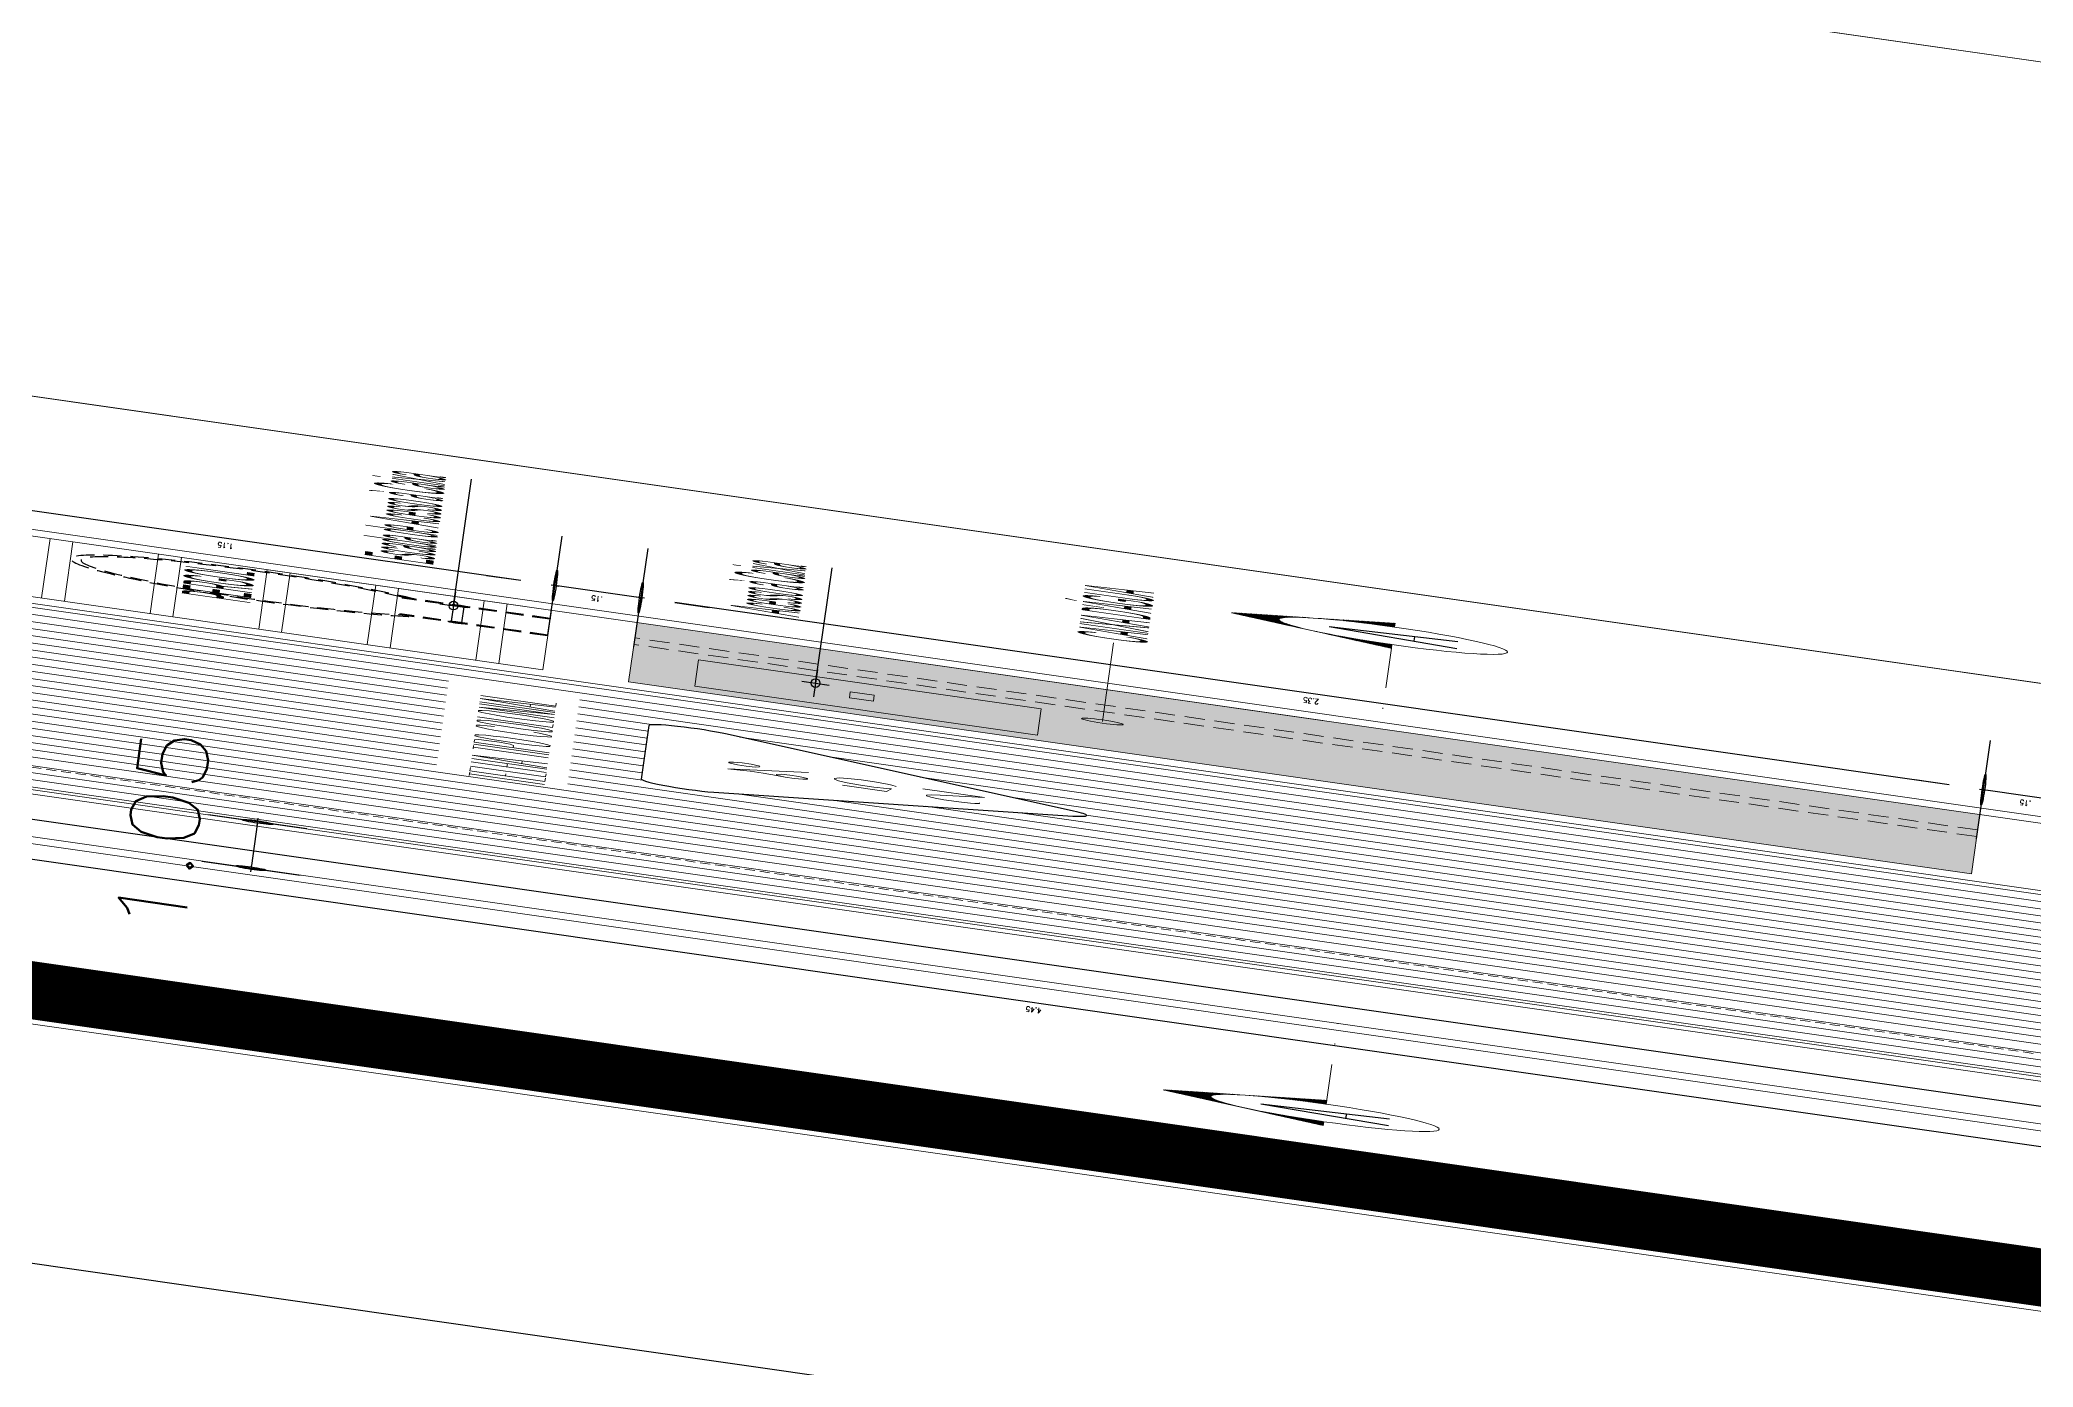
# Model space of a CAD drawing. Header units: millimetres. Extents: x -361192058 to 101130107379, y -14071650034 to 19218552450.
# Drawn here: x -131624.2 to -131419, y 45153.3 to 45289.9 of the extents above; entities that cross this region are included whole.
import ezdxf
from ezdxf.enums import TextEntityAlignment as Align

# ---------------------------------------------------------------- set-up
doc = ezdxf.new("R2010")
doc.units = ezdxf.units.MM
doc.header["$LTSCALE"] = 0.5
for name, pattern in [('DASHDOT', [1, 0.5, -0.25, 0, -0.25]), ('HIDDEN', [0.375, 0.25, -0.125]), ('HIDDEN2', [0.1875, 0.125, -0.0625])]:
    doc.linetypes.add(name, pattern=pattern)
for name, color, linetype in [('02', 2, 'Continuous'), ('08', 8, 'Continuous'), ('3', 3, 'Continuous'), ('DIVERSOS', 4, 'Continuous'), ('ESQUADRIAS', 3, 'Continuous'), ('HATCH', 8, 'Continuous'), ('LINHAS PROJEÇÃO', 1, 'DASHDOT'), ('parede', 2, 'Continuous'), ('projeção 02', 7, 'HIDDEN2'), ('Símbolos_Gráficos', 1, 'Continuous'), ('texto pequeno', 3, 'Continuous'), ('TEXTO2', 3, 'Continuous')]:
    doc.layers.add(name, color=color, linetype=linetype)
doc.styles.add('ADITIVOCAD', font='ROMANS.shx')
doc.styles.add('r140', font='romans.shx')
doc.styles.add('SANSSERIF', font='sas_____.pfb', dxfattribs={"height": 1})
doc.styles.get("Standard").update_dxf_attribs({"font": 'txt.shx', "height": 0.12})
doc.dimstyles.new('ESCALA50', dxfattribs={"dimtxt": 0.1, "dimasz": 0.06, "dimexe": 0.18, "dimexo": 0.06, "dimgap": 0.1, "dimtad": 1, "dimzin": 4, "dimdsep": 46, "dimtxsty": 'Standard', "dimblk1": 'BOLA', "dimblk2": 'BOLA', "dimsah": 1, "dimcen": -0.06, "dimse1": 1, "dimse2": 1, "dimclrd": 7, "dimclrt": 3, "dimadec": 0, "dimazin": 0, "dimtfac": 1, "dimtix": 1, "dimtmove": 0, "dimatfit": 3, "dimldrblk": 'BOLA', "dimfxl": 0, "dimtolj": 1, "dimtzin": 4, "dimarcsym": 0})
picture_1 = doc.add_image_def('image2.jpg', size_in_pixel=(290, 928))

# ---------------------------------------------------------------- blocks, each defined once
blk = doc.blocks.new('ADC_SETA3')
blk.add_lwpolyline([(-0.3034, 0), (0.3034, 0, 0.668179), (0.3317, 0.0683), (0.0283, 0.3746, 0.414214), (-0.0283, 0.3746), (-0.3317, 0.0683, 0.668179), (-0.3034, 0), (-0.3034, 0)], format="xyb")
blk = doc.blocks.new('BOLA')
for p, q in [((0, -1.435), (0, 1.435)), ((-1.435, 0), (1.435, 0))]:
    blk.add_line(p, q)
blk.add_circle((0, 0), 0.452)
blk = doc.blocks.new('*D1811')
at = {"layer": 'Defpoints', "color": 0, "lineweight": 30, "transparency": 16777216}
for p in [(5068.6154, 2380.9505), (5068.6154, 2380.9505), (5069.6654, 2380.9505)]:
    blk.add_point(p, dxfattribs=at)
at = {"layer": 'DIVERSOS', "color": 7, "lineweight": -2, "transparency": 16777216}
blk.add_line((5069.6054, 2380.9505), (5068.6754, 2380.9505), dxfattribs=at)
at = {"layer": 'DIVERSOS', "color": 7, "lineweight": -2, "transparency": 16777216, "xscale": 0.06, "yscale": 0.06, "zscale": 0.06, "rotation": 180}
blk.add_blockref('BOLA', (5068.6154, 2380.9505), dxfattribs=at)
at = {"layer": 'DIVERSOS', "color": 7, "lineweight": -2, "transparency": 16777216, "xscale": 0.06, "yscale": 0.06, "zscale": 0.06}
blk.add_blockref('BOLA', (5069.6654, 2380.9505), dxfattribs=at)
at = {"layer": 'DIVERSOS', "color": 3, "lineweight": 18, "transparency": 16777216, "insert": (5069.1404, 2381.1105), "char_height": 0.12, "attachment_point": 5}
blk.add_mtext('\\A1;1.05', dxfattribs=at)
blk = doc.blocks.new('*D1812')
at = {"layer": 'Defpoints', "color": 0, "lineweight": 30, "transparency": 16777216}
for p in [(5075.3154, 2377.8486), (5075.8789, 2377.8486), (5075.3154, 2374.4986)]:
    blk.add_point(p, dxfattribs=at)
at = {"layer": 'DIVERSOS', "color": 7, "lineweight": -2, "transparency": 16777216}
blk.add_line((5075.8789, 2374.5586), (5075.8789, 2377.7886), dxfattribs=at)
at = {"layer": 'DIVERSOS', "color": 7, "lineweight": -2, "transparency": 16777216, "xscale": 0.06, "yscale": 0.06, "zscale": 0.06}
for p, rotation in [((5075.8789, 2377.8486), 90), ((5075.8789, 2374.4986), 270)]:
    blk.add_blockref('BOLA', p, dxfattribs=dict(at, rotation=rotation))
at = {"layer": 'DIVERSOS', "color": 3, "lineweight": 18, "transparency": 16777216, "insert": (5075.7189, 2376.1736), "char_height": 0.12, "attachment_point": 5, "rotation": 90}
blk.add_mtext('\\A1;3.35', dxfattribs=at)
blk = doc.blocks.new('*D1872')
at = {"layer": 'Defpoints', "color": 0, "lineweight": 30, "transparency": 16777216}
for p in [(5075.3154, 2377.9986), (5075.8789, 2377.9986), (5075.3154, 2377.8486)]:
    blk.add_point(p, dxfattribs=at)
at = {"layer": 'DIVERSOS', "color": 7, "lineweight": -2, "transparency": 16777216}
for p, q in [((5075.8789, 2378.0586), (5075.8789, 2378.1186)), ((5075.8789, 2377.8486), (5075.8789, 2377.9986)), ((5075.8789, 2377.7886), (5075.8789, 2377.7286))]:
    blk.add_line(p, q, dxfattribs=at)
at = {"layer": 'DIVERSOS', "color": 7, "lineweight": -2, "transparency": 16777216, "xscale": 0.06, "yscale": 0.06, "zscale": 0.06}
for p, rotation in [((5075.8789, 2377.9986), 270), ((5075.8789, 2377.8486), 90)]:
    blk.add_blockref('BOLA', p, dxfattribs=dict(at, rotation=rotation))
at = {"layer": 'DIVERSOS', "color": 3, "lineweight": 18, "transparency": 16777216, "insert": (5075.7189, 2377.9236), "char_height": 0.12, "attachment_point": 5, "rotation": 90}
blk.add_mtext('\\A1;.15', dxfattribs=at)
blk = doc.blocks.new('*D1873')
at = {"layer": 'Defpoints', "color": 0, "lineweight": 30, "transparency": 16777216}
for p in [(5075.3154, 2380.3486), (5075.8789, 2380.3486), (5075.3154, 2377.9986)]:
    blk.add_point(p, dxfattribs=at)
at = {"layer": 'DIVERSOS', "color": 7, "lineweight": -2, "transparency": 16777216}
blk.add_line((5075.8789, 2378.0586), (5075.8789, 2380.2886), dxfattribs=at)
at = {"layer": 'DIVERSOS', "color": 7, "lineweight": -2, "transparency": 16777216, "xscale": 0.06, "yscale": 0.06, "zscale": 0.06}
for p, rotation in [((5075.8789, 2380.3486), 90), ((5075.8789, 2377.9986), 270)]:
    blk.add_blockref('BOLA', p, dxfattribs=dict(at, rotation=rotation))
at = {"layer": 'DIVERSOS', "color": 3, "lineweight": 18, "transparency": 16777216, "insert": (5075.7189, 2379.1736), "char_height": 0.12, "attachment_point": 5, "rotation": 90}
blk.add_mtext('\\A1;2.35', dxfattribs=at)
blk = doc.blocks.new('*D1874')
at = {"layer": 'Defpoints', "color": 0, "lineweight": 30, "transparency": 16777216}
for p in [(5075.3154, 2380.4986), (5075.8789, 2380.4986), (5075.3154, 2380.3486)]:
    blk.add_point(p, dxfattribs=at)
at = {"layer": 'DIVERSOS', "color": 7, "lineweight": -2, "transparency": 16777216}
for p, q in [((5075.8789, 2380.5586), (5075.8789, 2380.6186)), ((5075.8789, 2380.3486), (5075.8789, 2380.4986)), ((5075.8789, 2380.2886), (5075.8789, 2380.2286))]:
    blk.add_line(p, q, dxfattribs=at)
at = {"layer": 'DIVERSOS', "color": 7, "lineweight": -2, "transparency": 16777216, "xscale": 0.06, "yscale": 0.06, "zscale": 0.06}
for p, rotation in [((5075.8789, 2380.4986), 270), ((5075.8789, 2380.3486), 90)]:
    blk.add_blockref('BOLA', p, dxfattribs=dict(at, rotation=rotation))
at = {"layer": 'DIVERSOS', "color": 3, "lineweight": 18, "transparency": 16777216, "insert": (5075.7189, 2380.4236), "char_height": 0.12, "attachment_point": 5, "rotation": 90}
blk.add_mtext('\\A1;.15', dxfattribs=at)
blk = doc.blocks.new('*D1875')
at = {"layer": 'Defpoints', "color": 0, "lineweight": 30, "transparency": 16777216}
for p in [(5075.3154, 2381.6486), (5075.8789, 2381.6486), (5075.3154, 2380.4986)]:
    blk.add_point(p, dxfattribs=at)
at = {"layer": 'DIVERSOS', "color": 7, "lineweight": -2, "transparency": 16777216}
blk.add_line((5075.8789, 2380.5586), (5075.8789, 2381.5886), dxfattribs=at)
at = {"layer": 'DIVERSOS', "color": 7, "lineweight": -2, "transparency": 16777216, "xscale": 0.06, "yscale": 0.06, "zscale": 0.06}
for p, rotation in [((5075.8789, 2381.6486), 90), ((5075.8789, 2380.4986), 270)]:
    blk.add_blockref('BOLA', p, dxfattribs=dict(at, rotation=rotation))
at = {"layer": 'DIVERSOS', "color": 3, "lineweight": 18, "transparency": 16777216, "insert": (5075.7189, 2381.0736), "char_height": 0.12, "attachment_point": 5, "rotation": 90}
blk.add_mtext('\\A1;1.15', dxfattribs=at)
blk = doc.blocks.new('*D1815')
at = {"layer": 'Defpoints', "color": 0, "lineweight": 30, "transparency": 16777216}
for p in [(5068.1103, 2381.7986), (5069.7266, 2381.7986), (5069.6654, 2377.3486)]:
    blk.add_point(p, dxfattribs=at)
at = {"layer": 'DIVERSOS', "color": 7, "lineweight": -2, "transparency": 16777216}
blk.add_line((5068.1103, 2377.4086), (5068.1103, 2381.7386), dxfattribs=at)
at = {"layer": 'DIVERSOS', "color": 7, "lineweight": -2, "transparency": 16777216, "xscale": 0.06, "yscale": 0.06, "zscale": 0.06}
for p, rotation in [((5068.1103, 2381.7986), 90), ((5068.1103, 2377.3486), 270)]:
    blk.add_blockref('BOLA', p, dxfattribs=dict(at, rotation=rotation))
at = {"layer": 'DIVERSOS', "color": 3, "lineweight": 18, "transparency": 16777216, "insert": (5067.9503, 2379.5736), "char_height": 0.12, "attachment_point": 5, "rotation": 90}
blk.add_mtext('\\A1;4.45', dxfattribs=at)
blk = doc.blocks.new('*D1818')
at = {"layer": 'Defpoints', "color": 0, "lineweight": 30, "transparency": 16777216}
for p in [(5069.6654, 2383.6486), (5068.6154, 2367.4986), (5069.0114, 2367.4986)]:
    blk.add_point(p, dxfattribs=at)
at = {"layer": 'DIVERSOS', "color": 7, "lineweight": -2, "transparency": 16777216}
blk.add_line((5069.0114, 2383.5886), (5069.0114, 2367.5586), dxfattribs=at)
at = {"layer": 'DIVERSOS', "color": 7, "lineweight": -2, "transparency": 16777216, "xscale": 0.06, "yscale": 0.06, "zscale": 0.06}
for p, rotation in [((5069.0114, 2383.6486), 90), ((5069.0114, 2367.4986), 270)]:
    blk.add_blockref('BOLA', p, dxfattribs=dict(at, rotation=rotation))
at = {"layer": 'DIVERSOS', "color": 3, "lineweight": 18, "transparency": 16777216, "insert": (5068.8514, 2375.5736), "char_height": 0.12, "attachment_point": 5, "rotation": 90}
blk.add_mtext('\\A1;16.15', dxfattribs=at)
blk = doc.blocks.new('ESCADA')
at = {"layer": '08', "linetype": 'HIDDEN'}
for p, q in [((-0.22, 0.91), (-0.22, 0.6222)), ((-0.2, 0.91), (-0.2, 0.6222)), ((0.2, 0.91), (0.2, 0.6222)), ((0.22, 0.91), (0.22, 0.6222)), ((-0.2, 0.7422), (0.2, 0.7422)), ((-0.2, 0.7222), (0.2, 0.7222)), ((-0.22, 0.6222), (-0.2, 0.6222)), ((0.2, 0.6222), (0.22, 0.6222))]:
    blk.add_line(p, q, dxfattribs=at)
for points in [[(-0.21, 0.7222, 1), (-0.21, 0.7422, 1)], [(0.21, 0.7222, -1), (0.21, 0.7422, -1)]]:
    blk.add_lwpolyline(points, format="xyb", close=True, dxfattribs=at)
for centre in [(-0.21, 0.7322), (0.21, 0.7322)]:
    blk.add_circle(centre, 0.0175, dxfattribs=at)
for radius, start, end in [(0.37, 126.4837, 53.5163), (0.35, 128.9448, 51.0552)]:
    blk.add_arc((0, 0.35), radius, start, end, dxfattribs=at)
blk = doc.blocks.new('APROVADO QUADRA 21.2 MBVII')
at = {"layer": 'DIVERSOS', "lineweight": 18}
h = blk.add_hatch(dxfattribs=at)
h.set_pattern_fill('AR-CONC', color=251, scale=0.002, style=0)
h.set_pattern_definition([(50, (3704.21216, 1082.08867), (0.36436934, -0.03187817), [0.0381, -0.4191]), (355, (3704.21216, 1082.08867), (-0.07048565, 0.382113286), [0.03048, -0.33528]), (100.451, (3704.24252, 1082.086), (0.293885003, 0.350233376), [0.03238, -0.35618]), (46.1842, (3704.21216, 1082.19027), (0.54215808, -0.08408466), [0.05715, -0.62865]), (96.6356, (3704.25734, 1082.18326), (0.47480847, 0.49485111), [0.04857, -0.53427]), (351.184, (3704.21216, 1082.19027), (0.47480921, 0.49485024), [0.04572, -0.50292]), (21, (3704.26296, 1082.16487), (0.30322976, -0.204531037), [0.0381, -0.4191]), (326, (3704.26296, 1082.16487), (0.12360406, 0.36837593), [0.03048, -0.33528]), (71.4514, (3704.28823, 1082.14783), (0.42683298, 0.163845715), [0.03238, -0.35618]), (37.5, (3704.21216, 1082.08867), (0.0061772065, 0.169110078), [0, -0.331216, 0, -0.34036, 0, -0.33655]), (7.5, (3704.21216, 1082.08867), (0.133639325, 0.20036115), [0, -0.194056, 0, -0.323596, 0, -0.12827]), (327.5, (3704.09888, 1082.08867), (0.27118119, -0.011457488), [0, -0.127, 0, -0.39624, 0, -0.52578]), (317.5, (3704.04808, 1082.08867), (0.296258363, 0.050852982), [0, -0.1651, 0, -0.263144, 0, -0.37338])])
h.paths.add_polyline_path([(5075.3154, 2380.3486), (5075.3154, 2377.9986), (5073.9654, 2377.9986), (5073.9654, 2380.3486)])
edge = h.paths.add_edge_path(flags=17)
edge.add_line((5075.3154, 2380.3486), (5075.0904, 2380.3486))
at = {"layer": 'HATCH', "lineweight": 18}
h = blk.add_hatch(dxfattribs=at)
h.set_pattern_fill('ANSI31', color=256, scale=0.0032, angle=360, style=0)
h.set_pattern_definition([(45, (5066.301487, 2379.331603), (-0.0071842, 0.0071842), [])])
h.paths.add_polyline_path([(5066.726, 2379.1901), (5066.5845, 2379.3316), (5066.443, 2379.1901, -0.414214)])
h.paths.add_polyline_path([(5066.8675, 2379.0486), (5066.726, 2379.1901, -0.198912), (5066.7846, 2379.0486)])
h.paths.add_polyline_path([(5066.443, 2379.1901), (5066.3015, 2379.0486), (5066.3844, 2379.0486, -0.198912)])
h = blk.add_hatch(dxfattribs=at)
h.set_pattern_fill('ANSI31', color=256, scale=0.0032, angle=360, style=0)
h.set_pattern_definition([(45, (5077.145182, 2379.331603), (-0.0071842, 0.0071842), [])])
h.paths.add_polyline_path([(5077.5697, 2379.1901), (5077.4282, 2379.3316), (5077.2867, 2379.1901, -0.414214)])
h.paths.add_polyline_path([(5077.7111, 2379.0486), (5077.5697, 2379.1901, -0.198912), (5077.6283, 2379.0486)])
h.paths.add_polyline_path([(5077.2867, 2379.1901), (5077.1452, 2379.0486), (5077.2281, 2379.0486, -0.198912)])
at = {"layer": '02', "lineweight": 18}
for points in [[(5064.4488, 2350.4957), (5125.6488, 2350.4957), (5125.6488, 2395.0457), (5064.4488, 2395.0457)], [(5092.273, 2394.3239), (5078.4344, 2394.3239), (5078.4344, 2360.5071), (5092.273, 2360.5071)], [(5065.1988, 2394.2957), (5078.4344, 2394.2957), (5078.4344, 2360.5071), (5065.1988, 2360.5071)], [(5092.273, 2385.1233), (5104.793, 2385.1233), (5104.793, 2376.6708), (5092.273, 2376.6708)]]:
    blk.add_lwpolyline(points, close=True, dxfattribs=at)
at = {"layer": '02', "lineweight": 18, "const_width": 0.1}
blk.add_lwpolyline([(5065.1988, 2351.2457), (5124.8988, 2351.2457), (5124.8988, 2394.2957), (5065.1988, 2394.2957)], close=True, dxfattribs=at)
at = {"layer": 'DIVERSOS', "lineweight": 18}
for p, q in [((5068.4654, 2366.9986), (5068.4654, 2389.5986)), ((5068.6154, 2367.4986), (5068.6154, 2389.5986)), ((5073.9654, 2381.3761), (5075.3154, 2381.3761)), ((5073.9654, 2381.3361), (5075.3154, 2381.3361)), ((5073.9654, 2381.1861), (5075.3154, 2381.1861)), ((5073.9654, 2381.1461), (5075.3154, 2381.1461)), ((5073.9654, 2380.9961), (5075.3154, 2380.9961)), ((5073.9654, 2380.9561), (5075.3154, 2380.9561)), ((5073.9654, 2380.8061), (5075.3154, 2380.8061)), ((5073.9654, 2380.7661), (5075.3154, 2380.7661)), ((5073.9654, 2380.6161), (5075.3154, 2380.6161)), ((5073.9654, 2380.5761), (5075.3154, 2380.5761))]:
    blk.add_line(p, q, dxfattribs=at)
blk.add_lwpolyline([(5074.3177, 2379.9661), (5074.4496, 2379.9661), (5074.4496, 2379.9241), (5074.3177, 2379.9241)], close=True, dxfattribs=at)
at = {"layer": 'ESQUADRIAS', "color": 3, "lineweight": 18}
blk.add_line((5075.4654, 2389.5986), (5075.4654, 2374.5986), dxfattribs=at)
at = {"layer": 'ESQUADRIAS', "lineweight": 18}
for p, q in [((5069.6654, 2383.6486), (5069.6654, 2377.3486)), ((5073.8154, 2380.3486), (5073.8154, 2381.7986)), ((5073.9654, 2380.4986), (5073.9654, 2381.6486)), ((5075.3154, 2381.6486), (5075.3154, 2378.9986)), ((5075.3154, 2380.9986), (5075.3154, 2379.1486)), ((5075.3154, 2380.9986), (5075.3154, 2379.1486)), ((5075.3154, 2380.4986), (5073.9654, 2380.4986)), ((5075.3154, 2380.4986), (5075.0904, 2380.4986)), ((5073.8154, 2380.3486), (5073.8154, 2377.8486)), ((5075.3154, 2380.3486), (5073.9654, 2380.3486)), ((5073.9654, 2380.3486), (5073.9654, 2377.9986)), ((5075.3154, 2378.9986), (5075.3154, 2375.2986)), ((5075.3154, 2377.9986), (5073.9654, 2377.9986))]:
    blk.add_line(p, q, dxfattribs=at)
blk.add_lwpolyline([(5074.0836, 2379.6343), (5074.6836, 2379.6343), (5074.6836, 2380.2343), (5074.0836, 2380.2343)], close=True, dxfattribs=at)
at = {"layer": 'HATCH', "lineweight": 18}
for p, q in [((5070.3941, 2377.3486), (5070.3941, 2389.3486)), ((5070.5529, 2377.3486), (5070.5529, 2389.3486)), ((5070.7116, 2377.3486), (5070.7116, 2389.3486)), ((5070.8704, 2377.3486), (5070.8704, 2389.3486)), ((5071.0291, 2377.3486), (5071.0291, 2389.3486)), ((5071.1879, 2377.3486), (5071.1879, 2389.3486)), ((5071.3466, 2377.3486), (5071.3466, 2389.3486)), ((5069.7266, 2377.3486), (5069.7266, 2388.1986)), ((5069.8854, 2377.3486), (5069.8854, 2388.1986)), ((5070.0441, 2377.3486), (5070.0441, 2388.1986)), ((5070.2029, 2377.3486), (5070.2029, 2388.1986)), ((5071.5054, 2380.6578), (5071.5054, 2384.5329)), ((5071.6641, 2380.6578), (5071.6641, 2384.5329)), ((5071.8229, 2380.6578), (5071.8229, 2384.5329)), ((5071.9816, 2380.6578), (5071.9816, 2384.5329)), ((5069.5654, 2383.6486), (5069.5654, 2377.2486)), ((5072.9341, 2380.6578), (5072.9341, 2383.603)), ((5073.0929, 2380.6578), (5073.0929, 2383.603)), ((5073.2516, 2380.6578), (5073.2516, 2383.603)), ((5073.4104, 2380.6578), (5073.4104, 2383.603)), ((5073.5691, 2380.1442), (5073.5691, 2383.603)), ((5073.7279, 2380.1442), (5073.7279, 2383.603)), ((5072.1404, 2380.6578), (5072.1404, 2382.6986)), ((5072.2991, 2380.6578), (5072.2991, 2382.6986)), ((5072.4579, 2380.6578), (5072.4579, 2382.6986)), ((5072.6166, 2380.6578), (5072.6166, 2382.6986)), ((5072.7754, 2380.6578), (5072.7754, 2382.6986)), ((5071.5054, 2377.3486), (5071.5054, 2380.4281)), ((5071.6641, 2377.3486), (5071.6641, 2380.4281)), ((5071.8229, 2380.3005), (5071.8229, 2380.4281)), ((5071.9816, 2380.3032), (5071.9816, 2380.4281)), ((5072.1404, 2380.3032), (5072.1404, 2380.4281)), ((5072.2991, 2380.3032), (5072.2991, 2380.4281)), ((5072.4579, 2380.3032), (5072.4579, 2380.4281)), ((5072.6166, 2380.3032), (5072.6166, 2380.4281)), ((5072.7754, 2380.3032), (5072.7754, 2380.4281)), ((5072.9341, 2380.3032), (5072.9341, 2380.4281)), ((5073.0929, 2380.2948), (5073.0929, 2380.4281)), ((5073.2516, 2380.1442), (5073.2516, 2380.4281)), ((5073.4104, 2380.1442), (5073.4104, 2380.4281)), ((5071.8229, 2373.9986), (5071.8229, 2380.1303)), ((5073.0929, 2380.1442), (5073.0929, 2380.1456)), ((5073.0929, 2373.9986), (5073.0929, 2380.1442)), ((5073.2516, 2373.9986), (5073.2516, 2380.1442)), ((5073.4104, 2373.9986), (5073.4104, 2380.1442)), ((5073.5691, 2373.9986), (5073.5691, 2380.1442)), ((5073.7279, 2373.9986), (5073.7279, 2380.1442)), ((5072.9341, 2373.9986), (5072.9341, 2379.9853)), ((5071.9816, 2373.9986), (5071.9816, 2379.9701)), ((5072.1404, 2373.9986), (5072.1404, 2379.8098)), ((5072.7754, 2373.9986), (5072.7754, 2379.8251)), ((5072.6166, 2373.9986), (5072.6166, 2379.6648)), ((5072.2991, 2373.9986), (5072.2991, 2379.6496)), ((5072.4579, 2373.9986), (5072.4579, 2379.531)), ((5076.378, 2379.5264), (5074.5931, 2379.5264))]:
    blk.add_line(p, q, dxfattribs=at)
blk.add_circle((5074.5931, 2379.5264), 0.0364, dxfattribs=at)
at = {"layer": 'LINHAS PROJEÇÃO', "lineweight": 18}
for p, q in [((5066.7856, 2379.0486), (5068.6154, 2379.0486)), ((5077.1452, 2379.0486), (5075.3154, 2379.0486))]:
    blk.add_line(p, q, dxfattribs=at)
at = {"layer": 'parede', "lineweight": 18}
blk.add_line((5075.3154, 2380.3486), (5075.0904, 2380.3486), dxfattribs=at)
at = {"layer": 'projeção 02', "linetype": 'HIDDEN2', "lineweight": 18}
blk.add_line((5070.1654, 2377.8486), (5070.1654, 2384.1486), dxfattribs=at)
at = {"layer": 'projeção 02', "linetype": 'HIDDEN', "lineweight": 18}
for p, q in [((5074.8154, 2377.9986), (5074.8154, 2380.3486)), ((5074.9654, 2377.9986), (5074.9654, 2380.3486))]:
    blk.add_line(p, q, dxfattribs=at)
at = {"layer": 'Símbolos_Gráficos', "color": 3, "lineweight": 18}
for p, q in [((5066.3015, 2379.0486), (5066.5845, 2379.3316)), ((5066.8675, 2379.0486), (5066.5845, 2379.3316)), ((5077.1452, 2379.0486), (5077.4282, 2379.3316)), ((5077.7111, 2379.0486), (5077.4282, 2379.3316)), ((5066.3844, 2379.0486), (5066.3015, 2379.0486)), ((5066.7856, 2379.0486), (5066.8685, 2379.0486)), ((5077.2281, 2379.0486), (5077.1452, 2379.0486)), ((5077.6293, 2379.0486), (5077.7121, 2379.0486))]:
    blk.add_line(p, q, dxfattribs=at)
for centre in [(5066.5845, 2379.0486), (5077.4282, 2379.0486)]:
    blk.add_circle(centre, 0.2001, dxfattribs=at)
at = {"layer": '3', "lineweight": 18, "xscale": 0.9, "yscale": 0.9, "zscale": 0.9, "rotation": 180}
blk.add_blockref('ESCADA', (5074.931, 2381.3176), dxfattribs=at)
at = {"layer": 'DIVERSOS', "lineweight": 18, "xscale": 2, "yscale": 2, "zscale": 2, "rotation": 180}
blk.add_blockref('ADC_SETA3', (5072.4503, 2380.3032), dxfattribs=at)
at = {"color": 0, "lineweight": 13, "flags": 8}
for p in [(4700.7247, 2280.1125), (4699.5738, 2277.8964), (4702.3546, 2276.195), (4703.6722, 2274.085), (4699.8445, 2272.2194), (4703.0488, 2270.137), (4703.0877, 2267.9803), (4700.6523, 2261.5216), (4700.7007, 2257.1593)]:
    blk.add_attdef('NIVEL', p, '', height=0.075, dxfattribs=at)
for rotation, width, p in [(90, 0.8, (4700.8205, 2275.7521)), (270, 0.6, (4703.8437, 2274.9021)), (90, 0.8, (4701.5575, 2268.5021)), (180, 0.6, (4651.1817, 2236.1931))]:
    blk.add_attdef('$PORTA', text='', height=0.09, rotation=rotation, dxfattribs=dict(at, width=width)).set_placement(p, align=Align.MIDDLE)
for p in [(4654.176, 2240.463), (4648.499, 2240.1923), (4637.8012, 2239.3845), (4633.4388, 2239.3361), (4656.3921, 2239.3121), (4652.4746, 2237.6822), (4646.4166, 2236.988), (4644.2598, 2236.9491), (4650.3646, 2236.3646)]:
    blk.add_attdef('NIVEL', p, '', height=0.075, rotation=270, dxfattribs=at)
at = {"color": 0, "lineweight": 13, "width": 0.8, "flags": 8}
for p in [(4652.0317, 2239.2163), (4644.7817, 2238.4793)]:
    blk.add_attdef('$PORTA', text='', height=0.09, dxfattribs=at).set_placement(p, align=Align.MIDDLE)
at = {"layer": 'LINHAS PROJEÇÃO', "lineweight": 18, "style": 'r140'}
for p in [(5066.5845, 2379.0486), (5077.4282, 2379.0486)]:
    blk.add_text('A', height=0.224, dxfattribs=at).set_placement(p, align=Align.MIDDLE)
at = {"layer": 'texto pequeno', "lineweight": 18, "style": 'SANSSERIF'}
for s, p in [('PERGOL', (5074.5049, 2381.0168)), ('Escada de Acesso à Caixa', (5075.9405, 2380.7125)), ('Acesso à Caixa', (5075.9405, 2380.0725)), ("CAIXA D'ÁGUA", (5076.4466, 2379.4693))]:
    blk.add_text(s, height=0.12, dxfattribs=at).set_placement(p)
at = {"layer": 'TEXTO2', "lineweight": 18, "ltscale": 0.4, "style": 'ADITIVOCAD'}
blk.add_text('TELHA TIPO COLONIAL', height=0.13122, dxfattribs=at).set_placement((5071.3677, 2380.4678))
blk.add_text('25%%%', height=0.18, rotation=90, dxfattribs=at).set_placement((5072.524, 2379.6865))
at = {"layer": 'DIVERSOS', "lineweight": 18}
for base, p1, p2, picture, middle in [((5069.0114, 2367.4986), (5069.6654, 2383.6486), (5068.6154, 2367.4986), '*D1818', (5068.8514, 2375.5736)), ((5068.1103, 2381.7986), (5069.6654, 2377.3486), (5069.7266, 2381.7986), '*D1815', (5067.9503, 2379.5736)), ((5075.8789, 2381.6486), (5075.3154, 2380.4986), (5075.3154, 2381.6486), '*D1875', (5075.7189, 2381.0736)), ((5075.8789, 2380.4986), (5075.3154, 2380.3486), (5075.3154, 2380.4986), '*D1874', (5075.7189, 2380.4236)), ((5075.8789, 2380.3486), (5075.3154, 2377.9986), (5075.3154, 2380.3486), '*D1873', (5075.7189, 2379.1736)), ((5075.8789, 2377.9986), (5075.3154, 2377.8486), (5075.3154, 2377.9986), '*D1872', (5075.7189, 2377.9236)), ((5075.8789, 2377.8486), (5075.3154, 2374.4986), (5075.3154, 2377.8486), '*D1812', (5075.7189, 2376.1736))]:
    dim = blk.add_linear_dim(base=base, p1=p1, p2=p2, angle=90, dimstyle='ESCALA50', dxfattribs=at)
    dim.commit()
    dim.dimension.update_dxf_attribs({"geometry": picture, "text_midpoint": middle})
dim = blk.add_linear_dim(base=(5068.6154, 2380.9505), p1=(5069.6654, 2380.9505), p2=(5068.6154, 2380.9505), dimstyle='ESCALA50', dxfattribs=at)
dim.commit()
dim.dimension.update_dxf_attribs({"geometry": '*D1811', "text_midpoint": (5069.1404, 2381.1105)})
at = {"layer": '02', "color": 0, "lineweight": 30}
image = blk.add_image(picture_1, insert=(5042.653, 2352.0523), size_in_units=(16.4637, 52.6838), dxfattribs=at)
image.dxf.flags = 7
at = {"lineweight": 18}
for points in [[(5075.1071, 2380.6676), (5077.9813, 2380.6676)], [(5074.536, 2380.0277), (5077.1576, 2380.0277)]]:
    blk.add_leader(points, dimstyle='ESCALA50', override={"dimgap": 0.1, "dimtad": 0}, dxfattribs=at)

msp = doc.modelspace()

# ---------------------------------------------------------------- block references
at = {"layer": '02', "color": 0, "lineweight": 30, "xscale": -4.574818403918471, "yscale": -59.40450511825884, "zscale": 4.574818403918471, "rotation": 261.8606972171988}
msp.add_blockref('APROVADO QUADRA 21.2 MBVII', (5129.041, 2225.201), dxfattribs=at)

doc.saveas('drawing.dxf')
